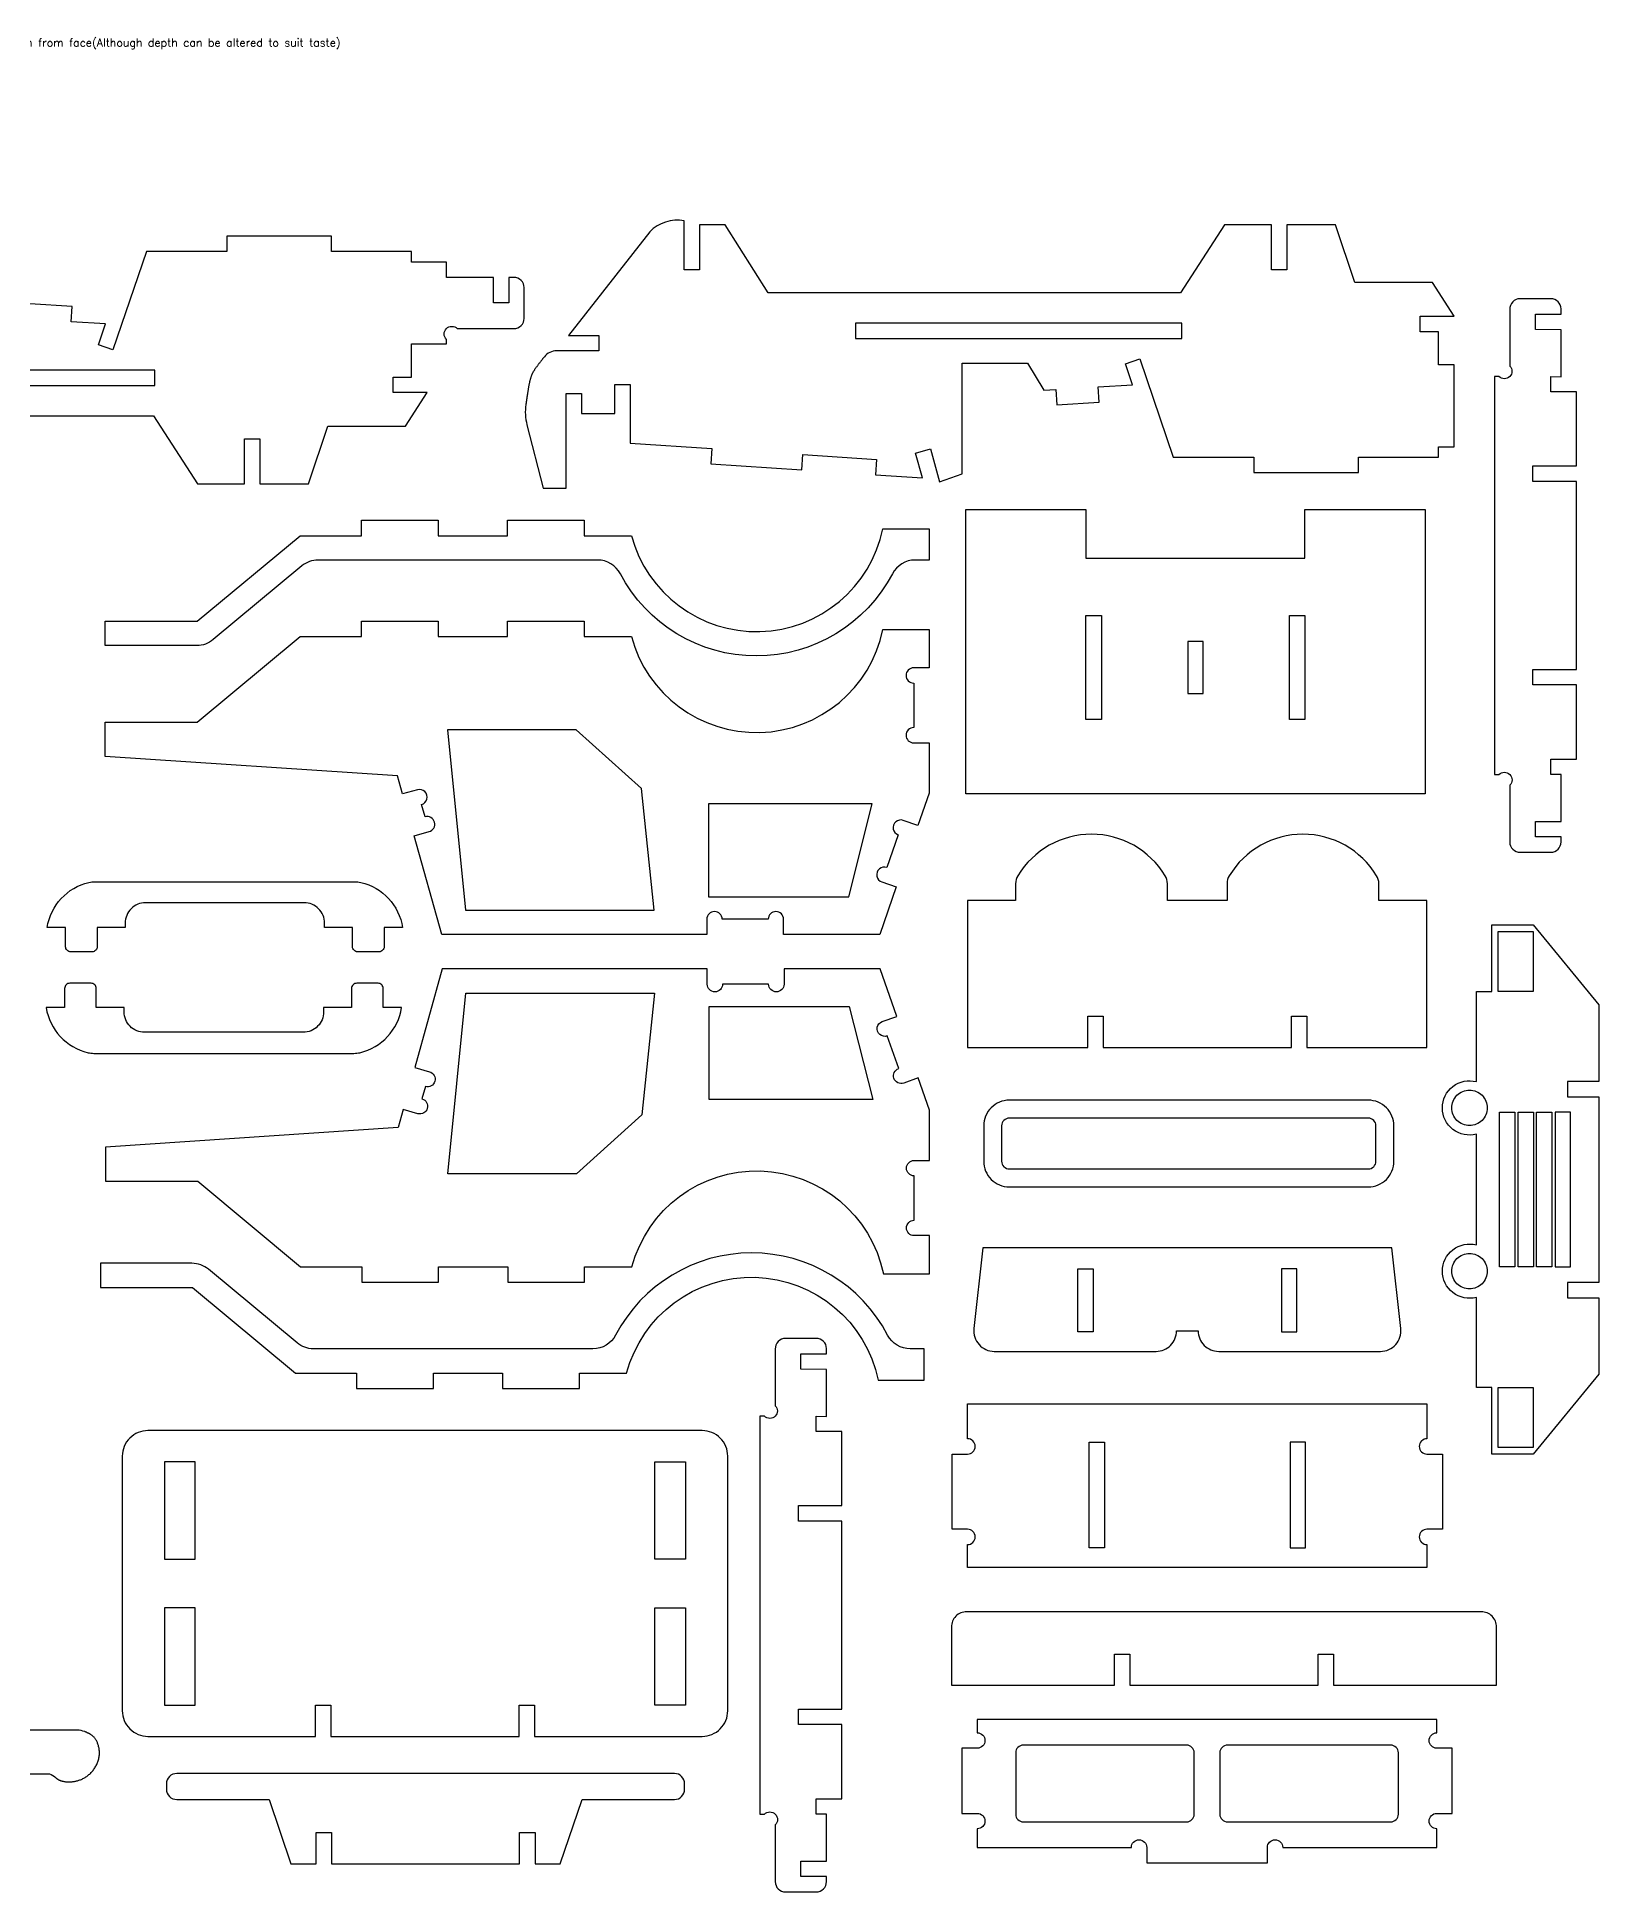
# Model space of a CAD drawing. Header units: millimetres. Extents: x 8 to 887, y 7 to 586.
# Drawn here: x 399 to 887, y 7 to 586 of the extents above; entities that cross this region are included whole.
import ezdxf

# ---------------------------------------------------------------- set-up
doc = ezdxf.new("R2010")
doc.units = ezdxf.units.MM
for name, color, linetype in [('external cut', 1, 'Continuous'), ('holes', 5, 'Continuous'), ('pocket 1mm', 3, 'Continuous')]:
    doc.layers.add(name, color=color, linetype=linetype)
doc.styles.get("Standard").update_dxf_attribs({"font": 'RomanS', "height": 1})

msp = doc.modelspace()

# ---------------------------------------------------------------- linework, layer by layer
at = {"layer": 'external cut', "flags": 128}
for points in [[(564.081931, 445.262168), (564.081931, 474.830432), (568.881931, 474.830432), (568.881931, 468.599237), (579.281931, 468.599237), (579.281931, 477.702686), (584.081931, 477.702686), (584.080925, 459.383588), (609.615349, 457.685275), (609.296801, 452.895857), (637.753364, 451.003189), (638.071912, 455.792608), (661.076832, 454.262533), (660.758284, 449.473115), (675.418222, 448.498072), (673.257429, 456.258579), (677.881531, 457.546089), (680.755368, 447.224677), (687.757311, 449.796118), (687.757311, 484.362513), (708.181373, 484.362513), (713.330209, 475.884391), (717.102323, 476.117001), (717.397756, 471.326101), (730.605371, 472.140555), (730.309938, 476.931455), (740.994142, 477.590301), (738.773482, 484.108757), (743.317059, 485.656629), (753.763699, 454.991879), (778.907158, 454.991879), (778.907158, 450.191879), (811.561539, 450.191879), (811.561539, 454.991879), (836.647271, 454.991879), (836.647271, 458.231008), (841.447271, 458.231008), (841.447271, 483.831008), (836.647271, 483.831008), (836.647271, 494.164241), (830.873037, 494.164241), (830.873037, 498.964241), (841.494998, 498.964241), (834.693115, 509.542608), (810.439401, 509.542608), (804.453268, 527.497035), (789.210393, 527.497035), (789.210393, 513.520528), (784.410394, 513.520528), (784.410394, 527.497035), (769.740701, 527.497035), (756.044454, 506.32031), (627.183332, 506.32031), (613.726908, 527.497035), (605.720435, 527.497035), (605.720435, 513.520528), (600.920435, 513.520528), (600.920435, 528.789907, 0.25005), (590.21724, 525.365792), (564.803233, 492.942822), (574.328101, 492.942822), (574.328101, 488.150366), (561.060746, 488.162758, 0.228903), (557.298764, 486.349599), (556.818608, 485.745553), (556.743073, 485.650516), (556.660871, 485.547017), (556.57254, 485.435654), (556.478614, 485.317027), (556.37963, 485.191734), (556.276123, 485.060374), (556.168631, 484.923546), (556.057689, 484.781848), (555.943833, 484.635878), (555.827598, 484.486237), (555.709522, 484.333522), (555.590141, 484.178332), (555.469989, 484.021267), (555.349604, 483.862923), (555.229521, 483.703902), (555.110276, 483.5448), (554.992406, 483.386216), (554.876446, 483.228751), (554.762933, 483.073001), (554.652402, 482.919567), (554.545287, 482.768887), (554.441605, 482.620768), (554.341273, 482.474857), (554.244206, 482.330801), (554.150319, 482.188247), (554.059528, 482.046843), (553.971747, 481.906235), (553.886893, 481.766071), (553.804881, 481.625998), (553.725626, 481.485663), (553.649044, 481.344713), (553.57505, 481.202796), (553.503559, 481.059558), (553.434487, 480.914647), (553.36775, 480.76771), (553.303262, 480.618393), (553.240939, 480.466345), (553.180696, 480.311212), (553.12245, 480.152642), (553.066115, 479.990281), (553.011609, 479.823881), (552.958864, 479.653609), (552.907813, 479.479733), (552.858391, 479.302526), (552.810531, 479.122256), (552.764167, 478.939195), (552.719233, 478.753612), (552.675662, 478.565778), (552.63339, 478.375964), (552.592349, 478.184439), (552.552473, 477.991474), (552.513697, 477.797339), (552.475954, 477.602304), (552.439178, 477.40664), (552.403303, 477.210618), (552.368263, 477.014506), (552.333991, 476.818577), (552.300423, 476.623099), (552.26749, 476.428343), (552.235129, 476.23458), (552.203286, 476.042075), (552.171968, 475.851077), (552.141198, 475.66183), (552.110997, 475.474578), (552.081386, 475.289563), (552.052387, 475.107031), (552.024021, 474.927226), (551.996309, 474.75039), (551.969274, 474.576769), (551.942937, 474.406605), (551.917319, 474.240144), (551.892442, 474.077628), (551.868327, 473.919302), (551.844996, 473.765409), (551.82247, 473.616194), (551.800771, 473.4719), (551.77992, 473.332772), (551.759939, 473.199053), (551.740849, 473.070986), (551.722672, 472.948817), (551.705421, 472.832721), (551.689079, 472.722603), (551.67362, 472.618301), (551.659017, 472.519651), (551.645246, 472.426491), (551.632279, 472.338659), (551.620093, 472.255991), (551.60866, 472.178325), (551.597955, 472.105498), (551.587953, 472.037348), (551.578626, 471.973711), (551.569951, 471.914426), (551.5619, 471.859328), (551.554448, 471.808256), (551.54757, 471.761047), (551.541239, 471.717538), (551.53543, 471.677567), (551.530116, 471.64097), (551.525273, 471.607585), (551.492975, 471.384842, 0.099481), (551.835204, 465.089754), (556.953396, 445.262168), (564.081931, 445.262168)], [(306.358602, 467.840425), (435.219724, 467.840425), (448.915972, 446.663701), (463.585664, 446.663701), (463.585664, 460.640208), (468.385664, 460.640208), (468.385664, 446.663701), (483.628538, 446.663701), (489.614672, 464.618127), (513.868385, 464.618127), (520.670268, 475.196495), (510.048307, 475.196495), (510.048307, 479.996495), (515.822542, 479.996495), (515.822542, 490.329728), (526.675173, 490.329728), (526.675173, 491.735615, -0.414214), (526.675173, 495.129728, -0.414214), (530.069286, 495.129728), (547.775173, 495.129728, 0.414214), (550.975173, 498.329728), (550.975173, 507.929728, 0.414214), (547.775173, 511.129728), (546.175173, 511.129728), (546.175173, 503.129728), (541.375173, 503.129728), (541.375173, 511.129728), (526.675173, 511.129728), (526.675173, 515.929728), (515.822542, 515.929728), (515.822542, 519.168857), (490.73681, 519.168857), (490.73681, 523.968857), (458.082428, 523.968857), (458.082428, 519.168857), (432.93897, 519.168857), (422.49233, 488.504107), (417.948753, 490.051979), (420.169412, 496.570435), (409.485208, 497.229281), (409.780641, 502.020181), (396.573027, 502.834635)], [(862.074549, 331.527562), (871.674549, 331.527562, 0.414214), (874.874549, 334.727562), (874.874549, 336.327562), (866.874549, 336.327562), (866.874549, 341.127562), (874.874549, 341.127562), (874.874549, 355.827561), (871.674549, 355.827561), (871.674549, 360.627561), (879.674549, 360.627561), (879.674549, 383.803472), (866.078078, 383.803472), (866.078078, 388.603472), (879.674549, 388.603472), (879.674549, 447.403471), (866.078078, 447.403471), (866.078078, 452.203471), (879.674549, 452.203471), (879.674549, 475.379383), (871.674549, 475.379383), (871.674549, 480.179382), (874.874549, 480.029382), (874.874549, 494.729382), (866.874549, 494.879382), (866.874549, 499.679382), (874.874549, 499.679382), (874.874549, 501.279382, 0.414214), (871.674549, 504.479382), (862.074549, 504.479382, 0.414214), (858.874549, 501.129382), (858.874549, 483.423495, -0.414214), (858.874549, 480.179382, -0.414214), (855.480437, 480.179382), (854.07455, 480.179382), (854.07455, 355.827561), (855.480437, 355.827561, -1), (858.874549, 352.433449), (858.874549, 334.727562, 0.414214), (862.074549, 331.527562)], [(420.097927, 396.109736), (420.097927, 403.709736), (448.843291, 403.709736), (480.996164, 430.43188), (500.116611, 430.43188), (500.116611, 435.23188), (524.116611, 435.23188), (524.116611, 430.43188), (545.716611, 430.43188), (545.716611, 435.23188), (569.71661, 435.23188), (569.71661, 430.43188), (584.48583, 430.43188, 0.790358), (663.062454, 432.604965), (677.463267, 432.604965), (677.463267, 422.83188), (673.102078, 422.83188, 0.278811), (666.017881, 418.548621, -0.604622), (581.014413, 418.548621, 0.278811), (573.930217, 422.83188), (486.632487, 422.83188, 0.175112), (481.519138, 420.984413), (453.812118, 397.957203, -0.175112), (448.698769, 396.109736), (420.097927, 396.109736)], [(420.097927, 361.491497), (420.097927, 372.187592), (448.843291, 372.187592), (480.996164, 398.909736), (500.116611, 398.909736), (500.116611, 403.709736), (524.116611, 403.709736), (524.116611, 398.909736), (545.716611, 398.909736), (545.716611, 403.709736), (569.71661, 403.709736), (569.71661, 398.909736), (584.48583, 398.909736, 0.790358), (663.062454, 401.082822), (677.463267, 401.082822), (677.463267, 389.167135), (672.663267, 389.167135, 1), (672.663267, 384.367135), (672.663267, 370.477504, 1), (672.663267, 365.677504), (677.463267, 365.677504), (677.463267, 349.957183), (673.946897, 339.895314), (669.415635, 341.478876, 1), (667.832073, 336.947614), (664.280025, 326.783654, 1), (662.696463, 322.252393), (667.227724, 320.668831), (662.029159, 305.793468), (632.011497, 305.793468), (632.011497, 310.593468, 1), (627.211497, 310.593468), (612.825986, 310.593468, 1), (608.025986, 310.593468), (608.025986, 305.793468), (525.251026, 305.793468), (516.652407, 336.675482), (521.276509, 337.962992, 1), (519.988999, 342.587094), (518.917439, 346.435612, 1), (517.629929, 351.059714), (513.005827, 349.772204), (511.434218, 355.416652), (420.097927, 361.491497)], [(833.006476, 270.496667), (833.006476, 316.464116), (817.96095, 316.464116), (817.96095, 321.70245, 0.137155), (817.265021, 324.191748, 0.563027), (771.241953, 324.191748, 0.137155), (770.546023, 321.70245), (770.546023, 316.464116), (751.915108, 316.464116), (751.915108, 321.70245, 0.137155), (751.219179, 324.191748, 0.563027), (705.19611, 324.191748, 0.137155), (704.500181, 321.70245), (704.500181, 316.464116), (689.454655, 316.464116), (689.454655, 270.496667), (727.030566, 270.496667), (727.030566, 280.261799), (731.830566, 280.261799), (731.830566, 270.496667), (790.630565, 270.496667), (790.630565, 280.261799), (795.430565, 280.261799), (795.430565, 270.496667), (833.006476, 270.496667)], [(505.626575, 300.419901), (498.950678, 300.419901, -0.414214), (497.350678, 302.019901), (497.350678, 308.019901), (488.634786, 308.019901), (488.634786, 309.351451, 0.414214), (482.234786, 315.751451), (432.70578, 315.751451, 0.414214), (426.30578, 309.351451), (426.30578, 308.019901), (417.589888, 308.019901), (417.589888, 302.019901, -0.414214), (415.989888, 300.419901), (409.313991, 300.419901, -0.414214), (407.713991, 302.019901), (407.713991, 308.019901), (401.95236, 308.019901, -0.304566), (415.014756, 322.116249, -0.058108), (416.855473, 322.330893), (498.085093, 322.330893, -0.058108), (499.92581, 322.116249, -0.304566), (512.988206, 308.019901), (507.226575, 308.019901), (507.226575, 302.019901, -0.414214), (505.626575, 300.419901)], [(886.709127, 168.457736), (866.129783, 143.496093), (853.229411, 143.496093), (853.229411, 164.322071), (848.429411, 164.322071), (848.429411, 192.439614, -0.491191), (837.806476, 200.644123, -0.491191), (848.429411, 208.848632), (848.429411, 243.45368, -0.491191), (837.806476, 251.658189, -0.491191), (848.429411, 259.862698), (848.429411, 287.980242), (853.229411, 287.980242), (853.229411, 308.806219), (866.129783, 308.806219), (886.709127, 283.844577), (886.709127, 259.951156), (876.943995, 259.951156), (876.943995, 255.151156), (886.709127, 255.151156), (886.709127, 197.151157), (876.943995, 197.151157), (876.943995, 192.351157), (886.709127, 192.351157), (886.709127, 168.457736)], [(505.323915, 290.59758), (498.648018, 290.59758, 0.414214), (497.048018, 288.99758), (497.048018, 282.99758), (488.332127, 282.99758), (488.332127, 281.66603, -0.414214), (481.932127, 275.26603), (432.40312, 275.26603, -0.414214), (426.003121, 281.66603), (426.003121, 282.99758), (417.287229, 282.99758), (417.287229, 288.99758, 0.414214), (415.687229, 290.59758), (409.011332, 290.59758, 0.414214), (407.411332, 288.99758), (407.411332, 282.99758), (401.6497, 282.99758, 0.304566), (414.712097, 268.901232, 0.058108), (416.552814, 268.686588), (497.782434, 268.686588, 0.058108), (499.623151, 268.901232, 0.304566), (512.685547, 282.99758), (506.923915, 282.99758), (506.923915, 288.99758, 0.414214), (505.323915, 290.59758)], [(420.227274, 239.413334), (420.227274, 228.717238), (448.972638, 228.717238), (481.125512, 201.995094), (500.245959, 201.995094), (500.245959, 197.195095), (524.245958, 197.195095), (524.245958, 201.995094), (545.845958, 201.995094), (545.845958, 197.195095), (569.845958, 197.195095), (569.845958, 201.995094), (584.615177, 201.995094, -0.790358), (663.191802, 199.822009), (677.592615, 199.822009), (677.592615, 211.737695), (672.792615, 211.737695, -1), (672.792615, 216.537695), (672.792615, 230.427327, -1), (672.792615, 235.227327), (677.592615, 235.227327), (677.592615, 250.947647), (674.076244, 261.009517), (669.544983, 259.425955, -1), (667.961421, 263.957216), (664.409372, 274.121176, -1), (662.82581, 278.652438), (667.357072, 280.236), (662.158506, 295.111363), (632.140844, 295.111363), (632.140844, 290.311363, -1), (627.340844, 290.311363), (612.955333, 290.311363, -1), (608.155333, 290.311363), (608.155333, 295.111363), (525.380374, 295.111363), (516.781755, 264.229348), (521.405857, 262.941839, -1), (520.118347, 258.317737), (519.046786, 254.469218, -1), (517.759277, 249.845117), (513.135175, 251.132626), (511.563566, 245.488179), (420.227274, 239.413334)], [(702.516895, 226.983375), (814.658515, 226.983375, 0.414214), (822.658515, 234.983375), (822.658515, 246.056371, 0.414214), (814.658515, 254.056371), (702.516895, 254.056371, 0.414214), (694.516895, 246.056371), (694.516895, 234.983375, 0.414214), (702.516895, 226.983375)], [(418.598789, 203.09122), (418.598789, 195.491221), (447.344153, 195.491221), (479.497026, 168.769077), (498.617473, 168.769077), (498.617473, 163.969077), (522.617473, 163.969077), (522.617473, 168.769077), (544.217473, 168.769077), (544.217473, 163.969077), (568.217472, 163.969077), (568.217472, 168.769077), (582.986692, 168.769077, -0.790358), (661.563316, 166.595991), (675.964129, 166.595991), (675.964129, 176.369076), (671.60294, 176.369076, -0.278811), (664.518744, 180.652335, 0.604622), (579.515275, 180.652335, -0.278811), (572.431079, 176.369076), (485.133349, 176.369076, -0.175112), (480.02, 178.216543), (452.312981, 201.243753, 0.175112), (447.199631, 203.09122), (418.598789, 203.09122)], [(754.765837, 181.979226), (761.529279, 181.979226, 0.414214), (767.929279, 175.579226), (818.461989, 175.579226, 0.446654), (824.823676, 182.678467), (822.044279, 207.965387), (694.250837, 207.965387), (691.471441, 182.678467, 0.446654), (697.833128, 175.579226), (748.365838, 175.579226, 0.414214), (754.765837, 181.979226)], [(632.612596, 6.703665), (642.212596, 6.703665, 0.414214), (645.412596, 9.903665), (645.412596, 11.503665), (637.412596, 11.503665), (637.412596, 16.303664), (645.412596, 16.303664), (645.412596, 31.003664), (642.212596, 31.003664), (642.212596, 35.803664), (650.212596, 35.803664), (650.212596, 58.979575), (636.616125, 58.979575), (636.616125, 63.779575), (650.212596, 63.779575), (650.212596, 122.579574), (636.616125, 122.579574), (636.616125, 127.379574), (650.212596, 127.379574), (650.212596, 150.555485), (642.212596, 150.555485), (642.212596, 155.355485), (645.412596, 155.205485), (645.412596, 169.905485), (637.412596, 170.055485), (637.412596, 174.855485), (645.412596, 174.855485), (645.412596, 176.455485, 0.414214), (642.212596, 179.655485), (632.612596, 179.655485, 0.414214), (629.412596, 176.305485), (629.412596, 158.599598, -0.414214), (629.412596, 155.355485, -0.414214), (626.018484, 155.355485), (624.612596, 155.355485), (624.612596, 31.003664), (626.018484, 31.003664, -1), (629.412596, 27.609552), (629.412596, 9.903665, 0.414214), (632.612596, 6.703665)], [(689.454655, 108.090776), (689.454655, 115.206462, 1), (689.454655, 120.006462), (684.654655, 120.006462), (684.654655, 143.496093), (689.454655, 143.496093, 1), (689.454655, 148.296093), (689.454655, 159.216414), (833.006476, 159.216414), (833.006476, 148.296093, 1), (833.006476, 143.496093), (837.806476, 143.496093), (837.806476, 120.006462), (833.006476, 120.006462, 1), (833.006476, 115.206462), (833.006476, 108.090776), (689.454655, 108.090776)], [(614.578969, 63.305246), (614.578969, 142.835509, 0.414214), (606.578969, 150.835508), (433.427149, 150.835508, 0.414214), (425.427149, 142.835509), (425.427149, 63.305246, 0.414214), (433.427149, 55.305246), (485.803059, 55.305246), (485.803059, 65.070378), (490.603059, 65.070378), (490.603059, 55.305246), (549.403058, 55.305246), (549.403058, 65.070378), (554.203058, 65.070378), (554.203058, 55.305246), (606.578969, 55.305246, 0.414214), (614.578969, 63.305246)], [(854.72792, 71.259225), (854.72792, 89.434335, 0.414214), (849.927921, 94.234335), (689.224678, 94.234335, 0.414214), (684.424678, 89.434335), (684.424678, 71.259225), (735.3763, 71.259225), (735.3763, 81.024357), (740.1763, 81.024357), (740.1763, 71.259225), (798.976299, 71.259225), (798.976299, 81.024357), (803.776299, 81.024357), (803.776299, 71.259225), (854.72792, 71.259225)], [(836.068562, 20.57364), (836.068562, 26.432255, -1), (836.068562, 31.232255), (840.868562, 31.232255), (840.868562, 51.599015), (836.068562, 51.599015, -0.414214), (833.668562, 53.999015, -0.414214), (836.068562, 56.399015), (836.068562, 60.573639), (692.516741, 60.573639), (692.516741, 56.399015, -0.414214), (694.916741, 53.999015, -0.414214), (692.516741, 51.599015), (687.716741, 51.599015), (687.716741, 31.232255), (692.516741, 31.232255, -1), (692.516741, 26.432255), (692.516741, 20.57364), (740.645335, 20.57364, -1), (745.445335, 20.57364), (745.445335, 15.77364), (783.139968, 15.77364), (783.139968, 20.57364, -1), (787.939968, 20.57364), (836.068562, 20.57364)], [(394.534733, 43.628927), (402.034504, 43.628927, -0.19413), (404.25519, 42.732957), (404.326536, 42.664197), (404.337251, 42.653899), (404.349036, 42.642624), (404.361962, 42.630326), (404.376103, 42.616963), (404.39153, 42.60249), (404.408317, 42.586864), (404.426536, 42.570042), (404.446258, 42.551978), (404.467558, 42.532631), (404.490506, 42.511956), (404.515177, 42.489909), (404.541641, 42.466446), (404.569972, 42.441525), (404.600242, 42.415101), (404.632523, 42.387131), (404.666889, 42.35757), (404.703411, 42.326376), (404.742162, 42.293504), (404.783214, 42.258911), (404.826666, 42.222586), (404.872715, 42.184648), (404.921588, 42.14525), (404.973508, 42.104544), (405.0287, 42.062681), (405.087388, 42.019815), (405.149796, 41.976097), (405.21615, 41.931679), (405.286673, 41.886714), (405.361591, 41.841354), (405.441126, 41.795751), (405.525505, 41.750057), (405.614951, 41.704425), (405.709689, 41.659006), (405.809943, 41.613954), (405.915939, 41.569419), (406.027899, 41.525554), (406.146049, 41.482513), (406.270613, 41.440445), (406.401816, 41.399505), (406.539812, 41.359859), (406.684477, 41.32174), (406.835616, 41.285394), (406.993037, 41.251068), (407.156545, 41.21901), (407.325945, 41.189467), (407.501044, 41.162686), (407.681647, 41.138915), (407.867561, 41.118399), (408.058592, 41.101387), (408.254544, 41.088126), (408.455225, 41.078863), (408.660441, 41.073845), (408.869996, 41.073318), (409.083698, 41.077532), (409.301351, 41.086731), (409.522762, 41.101165), (409.747738, 41.121079), (409.976083, 41.146722), (410.207604, 41.178339), (410.442082, 41.216166), (410.679202, 41.260384), (410.918626, 41.311163), (411.160012, 41.368672), (411.403023, 41.433079), (411.647318, 41.504554), (411.892557, 41.583266), (412.138403, 41.669384), (412.384515, 41.763077), (412.630553, 41.864514), (412.876179, 41.973865), (413.121052, 42.091298), (413.364834, 42.216983), (413.607185, 42.351088), (413.847765, 42.493783), (414.086235, 42.645236), (414.322256, 42.805618), (414.555488, 42.975096), (414.785592, 43.153841), (415.012229, 43.342021), (415.235038, 43.539708), (415.453587, 43.746591), (415.667419, 43.96226), (415.876082, 44.186306), (416.079119, 44.418321), (416.276078, 44.657894), (416.466503, 44.904617), (416.64994, 45.158081), (416.825935, 45.417877), (416.994034, 45.683596), (417.153782, 45.954828), (417.304724, 46.231166), (417.446407, 46.512199), (417.578376, 46.797518), (417.700176, 47.086716), (417.811354, 47.379381), (417.911454, 47.675106), (418.000023, 47.973482), (418.076606, 48.274099), (418.140748, 48.576548), (418.192147, 48.880378), (418.231102, 49.184962), (418.258063, 49.489634), (418.273483, 49.793725), (418.277812, 50.096567), (418.2715, 50.397491), (418.254998, 50.695831), (418.228758, 50.990918), (418.19323, 51.282083), (418.148866, 51.568659), (418.096115, 51.849978), (418.035429, 52.125371), (417.967258, 52.394171), (417.892054, 52.655709), (417.810268, 52.909318), (417.722349, 53.154329), (417.62875, 53.390074), (417.529921, 53.615886), (417.426312, 53.831095), (417.318375, 54.035035), (417.206561, 54.227223), (417.091318, 54.40792), (416.973098, 54.577573), (416.85235, 54.736629), (416.729523, 54.885536), (416.605068, 55.02474), (416.479434, 55.154688), (416.353071, 55.275829), (416.226429, 55.388608), (416.099957, 55.493473), (415.974105, 55.59087), (415.849323, 55.681248), (415.726062, 55.765053), (415.604769, 55.842732), (415.485896, 55.914732), (415.369893, 55.9815), (415.257208, 56.043484), (415.148292, 56.101131), (415.043594, 56.154887), (414.943564, 56.2052), (414.848555, 56.252459), (414.758523, 56.296824), (414.673329, 56.3384), (414.592833, 56.377287), (414.516895, 56.41359), (414.445376, 56.447411), (414.378134, 56.478853), (414.315031, 56.508019), (414.255925, 56.535011), (414.200678, 56.559933), (414.149149, 56.582888), (414.101198, 56.603977), (414.056685, 56.623305), (414.015471, 56.640974), (413.977414, 56.657087), (413.942376, 56.671747), (413.910216, 56.685056), (413.880794, 56.697118), (413.85397, 56.708035), (413.829605, 56.717911), (413.675053, 56.780503, 0.096499), (411.399088, 57.223886), (394.534733, 57.223886, -1)], [(760.292652, 30.973639), (760.292652, 50.173639, 0.414214), (757.892652, 52.573639), (706.916741, 52.573639, 0.414214), (704.516741, 50.173639), (704.516741, 30.973639, 0.414214), (706.916741, 28.573639), (757.892652, 28.573639, 0.414214), (760.292652, 30.973639)], [(824.068562, 30.973639), (824.068562, 50.173639, 0.414214), (821.668562, 52.573639), (770.692652, 52.573639, 0.414214), (768.292652, 50.173639), (768.292652, 30.973639, 0.414214), (770.692652, 28.573639), (821.668562, 28.573639, 0.414214), (824.068562, 30.973639)], [(601.106401, 38.784992), (601.106401, 40.496434, 0.414214), (597.906401, 43.696434), (442.413249, 43.696434, 0.414214), (439.213249, 40.496434), (439.213249, 38.784992, 0.414214), (442.413249, 35.584992), (471.282339, 35.584992), (478.108049, 15.482623), (485.959825, 15.482623), (485.959825, 25.247755), (490.759825, 25.247755), (490.759825, 15.482623), (549.559824, 15.482623), (549.559824, 25.247755), (554.359824, 25.247755), (554.359824, 15.482623), (562.211601, 15.482623), (569.037311, 35.584992), (597.906401, 35.584992, 0.414214), (601.106401, 38.784992)]]:
    msp.add_lwpolyline(points, format="xyb", dxfattribs=at)
msp.add_lwpolyline([(832.452543, 438.597502), (832.452543, 349.730462), (688.900723, 349.730462), (688.900723, 438.597502), (726.476634, 438.597502), (726.476634, 423.376224), (794.876632, 423.376224), (794.876632, 438.597502), (832.452543, 438.597502)], dxfattribs=at)
at = {"layer": 'holes', "flags": 128}
for points in [[(654.500615, 491.991156), (756.430878, 491.991156), (756.430878, 496.791156), (654.500615, 496.791156), (654.500615, 491.991156)], [(333.675886, 477.36958), (435.606149, 477.36958), (435.606149, 482.16958), (333.675886, 482.16958), (333.675886, 477.36958)], [(731.276634, 372.979989), (726.476634, 372.979989), (726.476634, 405.541529), (731.276634, 405.541529), (731.276634, 372.979989)], [(794.876632, 372.979989), (790.076632, 372.979989), (790.076632, 405.541529), (794.876632, 405.541529), (794.876632, 372.979989)], [(763.076633, 381.158533), (763.076633, 397.362984), (758.276633, 397.362984), (758.276633, 381.158533), (763.076633, 381.158533)], [(532.605118, 313.393468), (591.589177, 313.393468), (587.571916, 351.39454), (567.234506, 369.821242), (527.036347, 369.821242), (532.605118, 313.393468)], [(608.594935, 346.668889), (608.594935, 317.597548), (652.37136, 317.597548), (659.720687, 346.668889), (608.594935, 346.668889)], [(532.734466, 287.511363), (591.718525, 287.511363), (587.701264, 249.510291), (567.363854, 231.083589), (527.165694, 231.083589), (532.734466, 287.511363)], [(608.724283, 254.235941), (608.724283, 283.307283), (652.500708, 283.307283), (659.850035, 254.235941), (608.724283, 254.235941)], [(723.947559, 181.720322), (723.947559, 201.353024), (728.747559, 201.353024), (728.747559, 181.720322), (723.947559, 181.720322)], [(787.547558, 181.720322), (792.347558, 181.720322), (792.347558, 201.353024), (787.547558, 201.353024), (787.547558, 181.720322)], [(727.430566, 114.213483), (727.430566, 147.224009), (732.230566, 147.224009), (732.230566, 114.213483), (727.430566, 114.213483)], [(790.230565, 114.213483), (795.030565, 114.213483), (795.030565, 147.224009), (790.230565, 147.224009), (790.230565, 114.213483)], [(448.227148, 110.670377), (448.227148, 141.070376), (438.627149, 141.070376), (438.627149, 110.670377), (448.227148, 110.670377)], [(601.378969, 110.670377), (591.778969, 110.670377), (591.778969, 141.070376), (601.378969, 141.070376), (601.378969, 110.670377)], [(448.227148, 65.070378), (448.227148, 95.470377), (438.627149, 95.470377), (438.627149, 65.070378), (448.227148, 65.070378)], [(601.378969, 65.070378), (591.778969, 65.070378), (591.778969, 95.470377), (601.378969, 95.470377), (601.378969, 65.070378)]]:
    msp.add_lwpolyline(points, dxfattribs=at)
msp.add_lwpolyline([(702.516895, 232.583375), (814.658515, 232.583375, 0.414214), (817.058515, 234.983375), (817.058515, 246.056371, 0.414214), (814.658515, 248.456371), (702.516895, 248.456371, 0.414214), (700.116895, 246.056371), (700.116895, 234.983375, 0.414214), (702.516895, 232.583375)], format="xyb", dxfattribs=at)
at = {"layer": 'pocket 1mm', "flags": 128}
for points in [[(866.129783, 287.980242), (855.250464, 287.980242), (855.250464, 306.785167), (866.129783, 306.785167), (866.129783, 287.980242)], [(860.448285, 201.945711), (855.648285, 201.945711), (855.648285, 250.356602), (860.448285, 250.356602), (860.448285, 201.945711)], [(866.248285, 201.945711), (861.448285, 201.945711), (861.448285, 250.356602), (866.248285, 250.356602), (866.248285, 201.945711)], [(872.048285, 201.945711), (867.248285, 201.945711), (867.248285, 250.356602), (872.048285, 250.356602), (872.048285, 201.945711)], [(877.848285, 201.945711), (877.848285, 250.356602), (873.048285, 250.356602), (873.048285, 201.945711), (877.848285, 201.945711)], [(866.129783, 164.322071), (866.129783, 145.517146), (855.250464, 145.517146), (855.250464, 164.322071), (866.129783, 164.322071)]]:
    msp.add_lwpolyline(points, dxfattribs=at)
for points in [[(846.286275, 257.204914, -0.414214), (851.833, 251.658189, -0.414214), (846.286275, 246.111464, -0.414214), (840.73955, 251.658189, -0.414214), (846.286275, 257.204914)], [(846.286275, 206.190848, -0.414214), (851.833, 200.644123, -0.414214), (846.286275, 195.097398, -0.414214), (840.73955, 200.644123, -0.414214), (846.286275, 206.190848)]]:
    msp.add_lwpolyline(points, format="xyb", dxfattribs=at)

# ---------------------------------------------------------------- texts
at = {"layer": 'external cut', "insert": (354.144399, 585.727649), "char_height": 2.5, "attachment_point": 1}
msp.add_mtext_dynamic_manual_height_columns('GREEN = Pocket 1mm in from face(Although depth can be altered to suit taste)\\PBLUE = Internal Cuts\\PRED = External Cuts', width=206.73902577, gutter_width=5, heights=[0], dxfattribs=at)

doc.saveas('drawing.dxf')
